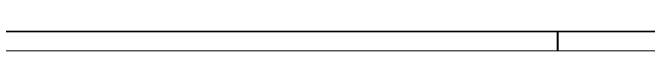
# Model space of a CAD drawing. Header units: millimetres. Extents: x 184 to 672, y 418 to 715.
# Drawn here: x 291.6 to 450.5, y 418 to 423 of the extents above; entities that cross this region are included whole.
import ezdxf

# ---------------------------------------------------------------- set-up
doc = ezdxf.new("R2010")
doc.units = ezdxf.units.MM
doc.layers.add('1', color=7, linetype='Continuous', lineweight=18)

msp = doc.modelspace()

# ---------------------------------------------------------------- linework, layer by layer
at = {"layer": '1', "color": 7, "linetype": 'Continuous'}
for p, q in [((208.4398, 422.99815), (667.2876, 422.99815)), ((667.2876, 422.79475), (208.4398, 422.79475)), ((427.7615, 417.9979), (427.7615, 422.89645)), ((427.7615, 422.89645), (427.9649, 422.89645)), ((427.9649, 422.89645), (427.9649, 417.9979)), ((183.54025, 417.9979), (672.18615, 417.9979))]:
    msp.add_line(p, q, dxfattribs=at)

doc.saveas('drawing.dxf')
